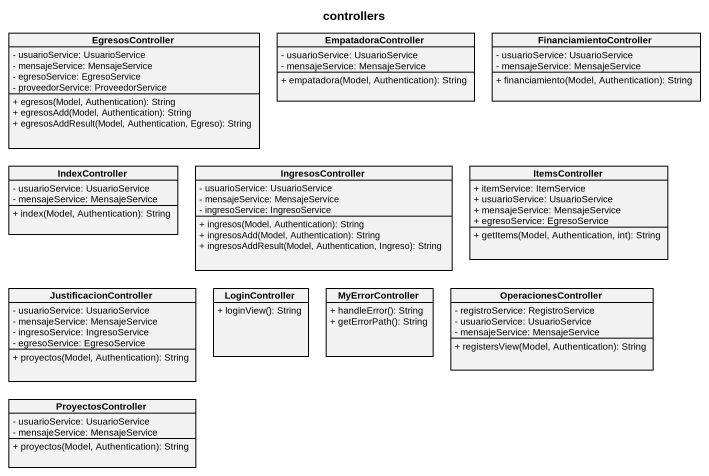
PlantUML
@startuml
title controllers
hide circle
hide empty members
skinparam classAttributeIconSize 0
class EgresosController {
  - usuarioService: UsuarioService
  - mensajeService: MensajeService
  - egresoService: EgresoService
  - proveedorService: ProveedorService
  + egresos(Model, Authentication): String
  + egresosAdd(Model, Authentication): String
  + egresosAddResult(Model, Authentication, Egreso): String
}
class EmpatadoraController {
  - usuarioService: UsuarioService
  - mensajeService: MensajeService
  + empatadora(Model, Authentication): String
}
class FinanciamientoController {
  - usuarioService: UsuarioService
  - mensajeService: MensajeService
  + financiamiento(Model, Authentication): String
}
class IndexController {
  - usuarioService: UsuarioService
  - mensajeService: MensajeService
  + index(Model, Authentication): String
}
class IngresosController {
  - usuarioService: UsuarioService
  - mensajeService: MensajeService
  - ingresoService: IngresoService
  + ingresos(Model, Authentication): String
  + ingresosAdd(Model, Authentication): String
  + ingresosAddResult(Model, Authentication, Ingreso): String
}
class ItemsController {
  + itemService: ItemService
  + usuarioService: UsuarioService
  + mensajeService: MensajeService
  + egresoService: EgresoService
  + getItems(Model, Authentication, int): String
}
class JustificacionController {
  - usuarioService: UsuarioService
  - mensajeService: MensajeService
  - ingresoService: IngresoService
  - egresoService: EgresoService
  + proyectos(Model, Authentication): String
}
class LoginController {
  + loginView(): String
}
class MyErrorController {
  + handleError(): String
  + getErrorPath(): String
}
class OperacionesController {
  - registroService: RegistroService
  - usuarioService: UsuarioService
  - mensajeService: MensajeService
  + registersView(Model, Authentication): String
}
class ProyectosController {
  - usuarioService: UsuarioService
  - mensajeService: MensajeService
  + proyectos(Model, Authentication): String
}
@enduml
